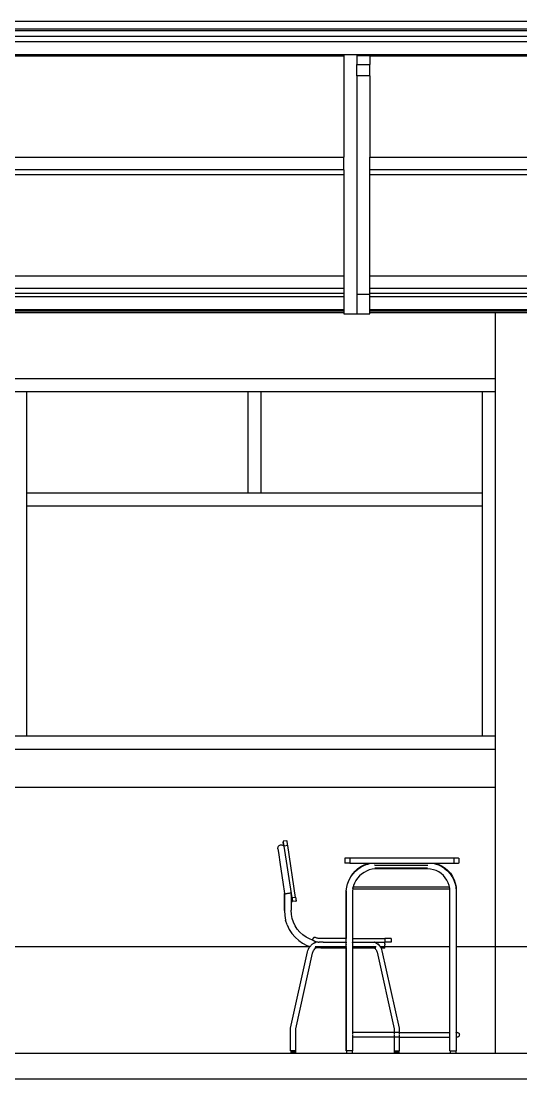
# Model space of a CAD drawing. Header units: metres. Extents: x -16.9 to 18.7, y -3.2 to 1.
# Drawn here: x -13.615 to -11.645, y -3.168 to 1.002 of the extents above; entities that cross this region are included whole.
import ezdxf

# ---------------------------------------------------------------- set-up
doc = ezdxf.new("R2010")
doc.units = ezdxf.units.M
doc.layers.add('SectionCutEdges', color=7, linetype='Continuous')

msp = doc.modelspace()

# ---------------------------------------------------------------- linework, layer by layer
for p, q in [((-15.9899, 1.0019), (4.6901, 1.0019)), ((-15.9899, 0.9719), (4.6901, 0.9719)), ((-12.342, 0.8641), (-13.8387, 0.8641)), ((-12.342, 0.8692), (-12.342, 0.8641)), ((-12.342, 0.8641), (-12.342, 0.4652)), ((-12.2912, 0.8692), (-12.2912, 0.8653)), ((-12.2404, 0.8653), (-12.2404, 0.8692)), ((-10.6796, 0.8641), (-12.2404, 0.8641)), ((-12.2912, 0.7863), (-12.2912, -0.076)), ((-12.2404, 0.7863), (-12.2404, 0.4652)), ((-13.8387, 0.4652), (-12.342, 0.4652)), ((-12.342, 0.4162), (-12.342, 0.4652)), ((-12.2404, 0.4652), (-10.6796, 0.4652)), ((-12.2404, 0.4162), (-12.2404, 0.4652)), ((-12.342, 0.4162), (-13.8387, 0.4162)), ((-12.342, 0.396), (-13.8387, 0.396)), ((-12.342, 0.4162), (-12.342, 0.396)), ((-12.342, 0.396), (-12.342, -0.0029)), ((-10.6796, 0.4162), (-12.2404, 0.4162)), ((-12.2404, 0.396), (-12.2404, 0.4162)), ((-10.6796, 0.396), (-12.2404, 0.396)), ((-12.2404, -0.0029), (-12.2404, 0.396)), ((-13.8387, -0.0029), (-12.342, -0.0029)), ((-12.342, -0.0029), (-12.342, -0.0519)), ((-12.2404, -0.0029), (-10.6796, -0.0029)), ((-12.2404, -0.0519), (-12.2404, -0.0029)), ((-12.342, -0.0519), (-13.8387, -0.0519)), ((-12.342, -0.0721), (-13.8387, -0.0721)), ((-12.342, -0.0519), (-12.342, -0.0721)), ((-12.342, -0.0721), (-12.342, -0.0853)), ((-10.6796, -0.0519), (-12.2404, -0.0519)), ((-12.2404, -0.0721), (-12.2404, -0.0519)), ((-10.6796, -0.0721), (-12.2404, -0.0721)), ((-12.2404, -0.076), (-12.2404, -0.0721)), ((-12.342, -0.0853), (-13.8387, -0.0853)), ((-12.342, -0.0853), (-12.342, -0.1359)), ((-10.6796, -0.0853), (-12.2404, -0.0853)), ((-12.342, -0.1359), (-13.8387, -0.1359)), ((-12.342, -0.142), (-13.8387, -0.142)), ((-12.342, -0.1483), (-13.8387, -0.1483)), ((-12.342, -0.1359), (-12.342, -0.142)), ((-12.342, -0.142), (-12.342, -0.1483)), ((-12.342, -0.1483), (-12.342, -0.1522)), ((-12.342, -0.1522), (-12.2912, -0.1522)), ((-10.6796, -0.1359), (-12.2404, -0.1359)), ((-10.6796, -0.142), (-12.2404, -0.142)), ((-11.7449, -0.1483), (-12.2404, -0.1483)), ((-11.5449, -0.1483), (-11.7449, -0.1483)), ((-11.7449, -0.4083), (-11.7449, -0.1483)), ((-11.7449, -0.4083), (-15.4899, -0.4083)), ((-11.7449, -0.4591), (-11.7449, -0.4083)), ((-13.592, -0.4591), (-13.6428, -0.4591)), ((-13.592, -0.8591), (-13.592, -0.4591)), ((-12.7192, -0.4591), (-13.592, -0.4591)), ((-12.7192, -0.8591), (-12.7192, -0.4591)), ((-12.6684, -0.4591), (-12.7192, -0.4591)), ((-11.7957, -0.4591), (-12.6684, -0.4591)), ((-12.6684, -0.8591), (-12.6684, -0.4591)), ((-11.7957, -0.8591), (-11.7957, -0.4591)), ((-11.7449, -0.4591), (-11.7957, -0.4591)), ((-11.7449, -1.8175), (-11.7449, -0.4591)), ((-13.592, -0.9099), (-13.592, -0.8591)), ((-12.7192, -0.8591), (-13.592, -0.8591)), ((-12.6684, -0.8591), (-12.7192, -0.8591)), ((-11.7957, -0.8591), (-12.6684, -0.8591)), ((-11.7957, -0.9099), (-11.7957, -0.8591)), ((-13.592, -1.8175), (-13.592, -0.9099)), ((-11.7957, -0.9099), (-13.592, -0.9099)), ((-11.7957, -1.8175), (-11.7957, -0.9099)), ((-13.592, -1.8175), (-13.6428, -1.8175)), ((-11.7957, -1.8175), (-13.592, -1.8175)), ((-11.7449, -1.8175), (-11.7957, -1.8175)), ((-11.7449, -1.8683), (-11.7449, -1.8175)), ((-15.4899, -1.8683), (-11.7449, -1.8683)), ((-11.7449, -2.0183), (-11.7449, -1.8683)), ((-15.4899, -2.0183), (-11.7449, -2.0183)), ((-11.7449, -2.6483), (-11.7449, -2.0183)), ((-12.6021, -2.2544), (-12.6004, -2.2512)), ((-12.6004, -2.2512), (-12.5981, -2.2486)), ((-12.5981, -2.2486), (-12.5951, -2.2467)), ((-12.5951, -2.2467), (-12.5918, -2.2457)), ((-12.5918, -2.2457), (-12.5884, -2.2456)), ((-12.5884, -2.2456), (-12.585, -2.2465)), ((-12.585, -2.2465), (-12.582, -2.2482)), ((-12.5678, -2.2294), (-12.582, -2.2317)), ((-12.5811, -2.2317), (-12.582, -2.2317)), ((-12.582, -2.2317), (-12.582, -2.2319)), ((-12.582, -2.2319), (-12.5819, -2.2324)), ((-12.582, -2.2482), (-12.5795, -2.2507)), ((-12.5819, -2.2324), (-12.5818, -2.2332)), ((-12.5818, -2.2332), (-12.5816, -2.2343)), ((-12.5816, -2.2343), (-12.5814, -2.2358)), ((-12.5802, -2.2438), (-12.5814, -2.2358)), ((-12.5669, -2.2294), (-12.5811, -2.2317)), ((-12.581, -2.2319), (-12.5811, -2.2317)), ((-12.5809, -2.2324), (-12.581, -2.2319)), ((-12.5808, -2.2332), (-12.5809, -2.2324)), ((-12.5806, -2.2344), (-12.5808, -2.2332)), ((-12.5804, -2.2358), (-12.5806, -2.2344)), ((-12.5801, -2.2374), (-12.5804, -2.2358)), ((-12.579, -2.2515), (-12.5802, -2.2438)), ((-12.5798, -2.2394), (-12.5801, -2.2374)), ((-12.5795, -2.2415), (-12.5798, -2.2394)), ((-12.5792, -2.2438), (-12.5795, -2.2415)), ((-12.5795, -2.2507), (-12.579, -2.2515)), ((-12.5788, -2.2462), (-12.5792, -2.2438)), ((-12.579, -2.2515), (-12.578, -2.2583)), ((-12.579, -2.2515), (-12.5783, -2.2527)), ((-12.5784, -2.2487), (-12.5788, -2.2462)), ((-12.578, -2.2512), (-12.5784, -2.2487)), ((-12.5639, -2.2489), (-12.578, -2.2512)), ((-12.5469, -2.4549), (-12.578, -2.2512)), ((-12.5669, -2.2294), (-12.5678, -2.2294)), ((-12.5669, -2.2296), (-12.5669, -2.2294)), ((-12.5668, -2.2301), (-12.5669, -2.2296)), ((-12.5666, -2.2309), (-12.5668, -2.2301)), ((-12.5665, -2.232), (-12.5666, -2.2309)), ((-12.5662, -2.2334), (-12.5665, -2.232)), ((-12.566, -2.2351), (-12.5662, -2.2334)), ((-12.5657, -2.237), (-12.566, -2.2351)), ((-12.5653, -2.2392), (-12.5657, -2.237)), ((-12.565, -2.2414), (-12.5653, -2.2392)), ((-12.5646, -2.2438), (-12.565, -2.2414)), ((-12.5642, -2.2463), (-12.5646, -2.2438)), ((-12.5639, -2.2489), (-12.5642, -2.2463)), ((-12.5327, -2.4528), (-12.5639, -2.2489)), ((-12.6029, -2.2578), (-12.6021, -2.2544)), ((-12.6028, -2.2614), (-12.6029, -2.2578)), ((-12.6028, -2.2614), (-12.6019, -2.2679)), ((-12.6019, -2.2679), (-12.5993, -2.2857)), ((-12.5993, -2.2857), (-12.5951, -2.3136)), ((-12.5951, -2.3136), (-12.5896, -2.3501)), ((-12.3389, -2.2983), (-12.339, -2.2983)), ((-12.339, -2.2983), (-12.339, -2.3183)), ((-12.3389, -2.3183), (-12.339, -2.3183)), ((-12.3384, -2.2983), (-12.3389, -2.2983)), ((-12.3384, -2.3183), (-12.3389, -2.3183)), ((-12.3375, -2.2983), (-12.3384, -2.2983)), ((-12.3375, -2.3183), (-12.3384, -2.3183)), ((-12.3364, -2.2983), (-12.3375, -2.2983)), ((-12.3364, -2.3183), (-12.3375, -2.3183)), ((-12.3349, -2.2983), (-12.3364, -2.2983)), ((-12.3349, -2.3183), (-12.3364, -2.3183)), ((-12.3332, -2.2983), (-12.3349, -2.2983)), ((-12.3332, -2.3183), (-12.3349, -2.3183)), ((-12.3312, -2.2983), (-12.3332, -2.2983)), ((-12.3312, -2.3183), (-12.3332, -2.3183)), ((-12.329, -2.2983), (-12.3312, -2.2983)), ((-12.329, -2.3183), (-12.3312, -2.3183)), ((-12.3267, -2.2983), (-12.329, -2.2983)), ((-12.3267, -2.3183), (-12.329, -2.3183)), ((-12.3242, -2.2983), (-12.3267, -2.2983)), ((-12.3242, -2.3183), (-12.3267, -2.3183)), ((-12.3216, -2.2983), (-12.3242, -2.2983)), ((-12.3216, -2.3183), (-12.3242, -2.3183)), ((-12.319, -2.2983), (-12.3216, -2.2983)), ((-12.319, -2.3183), (-12.3216, -2.3183)), ((-11.909, -2.2983), (-12.319, -2.2983)), ((-12.319, -2.2983), (-12.319, -2.3183)), ((-12.319, -2.3183), (-12.2451, -2.3183)), ((-12.2868, -2.3395), (-12.2751, -2.3313)), ((-12.2859, -2.3406), (-12.2759, -2.3336)), ((-12.2759, -2.3336), (-12.2746, -2.3329)), ((-12.2751, -2.3313), (-12.2626, -2.3246)), ((-12.2746, -2.3329), (-12.2743, -2.3327)), ((-12.2743, -2.3327), (-12.2633, -2.3269)), ((-12.2633, -2.3269), (-12.25, -2.3217)), ((-12.2626, -2.3246), (-12.2493, -2.3194)), ((-12.25, -2.3217), (-12.2486, -2.3214)), ((-12.2493, -2.3194), (-12.2451, -2.3183)), ((-12.2486, -2.3214), (-12.2371, -2.3183)), ((-12.2451, -2.3183), (-12.2435, -2.3183)), ((-12.2435, -2.3183), (-12.2387, -2.3183)), ((-12.2387, -2.3183), (-12.2371, -2.3183)), ((-12.2371, -2.3183), (-12.2362, -2.3183)), ((-12.2362, -2.3183), (-12.235, -2.3184)), ((-12.235, -2.3183), (-12.2348, -2.3183)), ((-12.235, -2.3184), (-12.2348, -2.3183)), ((-12.2348, -2.3183), (-12.2259, -2.3183)), ((-12.2259, -2.3183), (-12.2218, -2.3183)), ((-12.2218, -2.3183), (-12.0118, -2.3183)), ((-12.2204, -2.326), (-12.2213, -2.3262)), ((-12.2204, -2.326), (-12.2213, -2.3262)), ((-12.2204, -2.326), (-12.0121, -2.326)), ((-12.2204, -2.326), (-12.0121, -2.326)), ((-12.0118, -2.3183), (-12.0045, -2.3183)), ((-12.0045, -2.3183), (-11.9976, -2.3183)), ((-11.9976, -2.3183), (-11.9942, -2.3183)), ((-11.9942, -2.3183), (-11.9922, -2.3183)), ((-11.9922, -2.3183), (-11.9831, -2.3202)), ((-11.9922, -2.3183), (-11.9884, -2.3183)), ((-11.9884, -2.3183), (-11.9825, -2.3183)), ((-11.9831, -2.3202), (-11.983, -2.3203)), ((-11.983, -2.3203), (-11.9695, -2.3249)), ((-11.9825, -2.3183), (-11.9825, -2.3183)), ((-11.9825, -2.3183), (-11.9812, -2.3183)), ((-11.9812, -2.3183), (-11.909, -2.3183)), ((-11.9812, -2.3183), (-11.9686, -2.3227)), ((-11.9695, -2.3249), (-11.9693, -2.325)), ((-11.9693, -2.325), (-11.9567, -2.3313)), ((-11.9686, -2.3227), (-11.9555, -2.3292)), ((-11.9567, -2.3313), (-11.9563, -2.3315)), ((-11.9563, -2.3315), (-11.9448, -2.3392)), ((-11.9555, -2.3292), (-11.9434, -2.3374)), ((-11.9064, -2.2983), (-11.909, -2.2983)), ((-11.909, -2.2983), (-11.909, -2.3183)), ((-11.909, -2.3183), (-11.9064, -2.3183)), ((-11.9039, -2.2983), (-11.9064, -2.2983)), ((-11.9064, -2.3183), (-11.9039, -2.3183)), ((-11.9014, -2.2983), (-11.9039, -2.2983)), ((-11.9039, -2.3183), (-11.9014, -2.3183)), ((-11.899, -2.2983), (-11.9014, -2.2983)), ((-11.9014, -2.3183), (-11.899, -2.3183)), ((-11.8969, -2.2983), (-11.899, -2.2983)), ((-11.899, -2.3183), (-11.8969, -2.3183)), ((-11.8949, -2.2983), (-11.8969, -2.2983)), ((-11.8969, -2.3183), (-11.8949, -2.3183)), ((-11.8932, -2.2983), (-11.8949, -2.2983)), ((-11.8949, -2.3183), (-11.8932, -2.3183)), ((-11.8917, -2.2983), (-11.8932, -2.2983)), ((-11.8932, -2.3183), (-11.8917, -2.3183)), ((-11.8906, -2.2983), (-11.8917, -2.2983)), ((-11.8917, -2.3183), (-11.8906, -2.3183)), ((-11.8906, -2.2983), (-11.889, -2.2983)), ((-11.889, -2.3183), (-11.8906, -2.3183)), ((-11.889, -2.2983), (-11.889, -2.3183)), ((-12.5896, -2.3501), (-12.5831, -2.3931)), ((-12.3218, -2.3839), (-12.3151, -2.3713)), ((-12.3214, -2.3841), (-12.3158, -2.3736)), ((-12.3158, -2.3736), (-12.3145, -2.3717)), ((-12.3151, -2.3713), (-12.3069, -2.3596)), ((-12.3145, -2.3717), (-12.3077, -2.3619)), ((-12.3077, -2.3619), (-12.3062, -2.3602)), ((-12.3069, -2.3596), (-12.2975, -2.349)), ((-12.3062, -2.3602), (-12.2982, -2.3513)), ((-12.2982, -2.3513), (-12.2966, -2.3498)), ((-12.2975, -2.349), (-12.2868, -2.3395)), ((-12.2966, -2.3498), (-12.2876, -2.3418)), ((-12.281, -2.3685), (-12.2885, -2.377)), ((-12.2876, -2.3418), (-12.2859, -2.3406)), ((-12.2724, -2.361), (-12.281, -2.3685)), ((-12.2631, -2.3545), (-12.2724, -2.361)), ((-12.2531, -2.3491), (-12.2631, -2.3545)), ((-12.2425, -2.3449), (-12.2531, -2.3491)), ((-12.2315, -2.3421), (-12.2425, -2.3449)), ((-12.2203, -2.3405), (-12.2315, -2.3421)), ((-12.2196, -2.3382), (-12.2205, -2.3383)), ((-12.0126, -2.3405), (-12.2203, -2.3405)), ((-12.0125, -2.3382), (-12.2196, -2.3382)), ((-12.0009, -2.3414), (-12.0126, -2.3405)), ((-11.9897, -2.3438), (-12.0009, -2.3414)), ((-11.9788, -2.3475), (-11.9897, -2.3438)), ((-11.9686, -2.3526), (-11.9788, -2.3475)), ((-11.9591, -2.359), (-11.9686, -2.3526)), ((-11.9504, -2.3666), (-11.9591, -2.359)), ((-11.9429, -2.3752), (-11.9504, -2.3666)), ((-11.9448, -2.3392), (-11.9441, -2.3397)), ((-11.9441, -2.3397), (-11.934, -2.3486)), ((-11.9434, -2.3374), (-11.9324, -2.347)), ((-11.9365, -2.3847), (-11.9429, -2.3752)), ((-11.934, -2.3486), (-11.9332, -2.3493)), ((-11.9332, -2.3493), (-11.9244, -2.3593)), ((-11.9324, -2.347), (-11.9228, -2.358)), ((-11.9244, -2.3593), (-11.9235, -2.3603)), ((-11.9235, -2.3603), (-11.9163, -2.3711)), ((-11.9228, -2.358), (-11.9146, -2.3701)), ((-11.9163, -2.3711), (-11.9154, -2.3724)), ((-11.9154, -2.3724), (-11.9094, -2.3843)), ((-11.9146, -2.3701), (-11.9081, -2.3832)), ((-12.5831, -2.3931), (-12.5764, -2.4372)), ((-12.3333, -2.4275), (-12.3314, -2.4132)), ((-12.3314, -2.4132), (-12.3278, -2.3995)), ((-12.3278, -2.3995), (-12.3273, -2.3983)), ((-12.3273, -2.3983), (-12.327, -2.3972)), ((-12.3273, -2.3983), (-12.3269, -2.3972)), ((-12.327, -2.3972), (-12.3218, -2.3839)), ((-12.3269, -2.3972), (-12.3226, -2.3862)), ((-12.3226, -2.3862), (-12.3215, -2.3841)), ((-12.3215, -2.3841), (-12.3214, -2.3841)), ((-12.3079, -2.4185), (-12.3075, -2.4185)), ((-12.3074, -2.418), (-12.3075, -2.4185)), ((-12.3075, -2.4185), (-12.3075, -2.4189)), ((-12.3075, -2.4185), (-12.307, -2.4185)), ((-12.3074, -2.418), (-12.3068, -2.4158)), ((-12.307, -2.4185), (-12.3071, -2.4189)), ((-12.3067, -2.4158), (-12.307, -2.4185)), ((-12.307, -2.4185), (-11.9251, -2.4185)), ((-12.3067, -2.4154), (-12.3068, -2.4158)), ((-12.3065, -2.4144), (-12.3067, -2.4154)), ((-12.3057, -2.4114), (-12.3065, -2.4144)), ((-12.3055, -2.4114), (-12.3063, -2.4144)), ((-12.3056, -2.4109), (-12.3057, -2.4114)), ((-12.3057, -2.4114), (-12.3055, -2.4114)), ((-12.3045, -2.407), (-12.3056, -2.4109)), ((-12.3056, -2.4109), (-12.3054, -2.4109)), ((-12.3054, -2.4109), (-12.3055, -2.4114)), ((-12.3055, -2.4114), (-11.9264, -2.4114)), ((-12.3041, -2.4059), (-12.3054, -2.4109)), ((-12.3054, -2.4109), (-11.9265, -2.4109)), ((-12.3041, -2.4059), (-12.3045, -2.407)), ((-12.3004, -2.3964), (-12.3041, -2.4059)), ((-12.295, -2.3864), (-12.3004, -2.3964)), ((-12.2885, -2.377), (-12.295, -2.3864)), ((-11.9314, -2.395), (-11.9365, -2.3847)), ((-11.9276, -2.4058), (-11.9314, -2.395)), ((-11.9265, -2.4109), (-11.9276, -2.4058)), ((-11.9264, -2.4114), (-11.9265, -2.4109)), ((-11.9258, -2.4144), (-11.9264, -2.4114)), ((-11.9256, -2.4154), (-11.9258, -2.4144)), ((-11.9255, -2.4158), (-11.9256, -2.4154)), ((-11.9252, -2.417), (-11.9255, -2.4158)), ((-11.9251, -2.4185), (-11.9252, -2.417)), ((-11.9251, -2.4185), (-11.9247, -2.4185)), ((-11.9251, -2.4189), (-11.9251, -2.4185)), ((-11.9094, -2.3843), (-11.9088, -2.3855)), ((-11.9088, -2.3855), (-11.9047, -2.3974)), ((-11.9081, -2.3832), (-11.9033, -2.397)), ((-11.9047, -2.3974), (-11.904, -2.3993)), ((-11.904, -2.3993), (-11.9015, -2.4115)), ((-11.9033, -2.397), (-11.9003, -2.4113)), ((-11.9015, -2.4115), (-11.9011, -2.4136)), ((-11.9011, -2.4136), (-11.9001, -2.4256)), ((-11.9003, -2.4113), (-11.8992, -2.4256)), ((-12.5768, -2.5048), (-12.5764, -2.4372)), ((-12.5764, -2.4372), (-12.576, -2.4401)), ((-12.576, -2.4401), (-12.5764, -2.4725)), ((-12.576, -2.4401), (-12.5759, -2.4401)), ((-12.5759, -2.4401), (-12.5756, -2.4396)), ((-12.5756, -2.4396), (-12.5743, -2.4391)), ((-12.5743, -2.4391), (-12.5723, -2.4384)), ((-12.5723, -2.4384), (-12.5696, -2.4378)), ((-12.5696, -2.4378), (-12.5665, -2.4371)), ((-12.5665, -2.4371), (-12.5631, -2.4365)), ((-12.5631, -2.4365), (-12.5597, -2.436)), ((-12.5597, -2.436), (-12.5566, -2.4356)), ((-12.5566, -2.4356), (-12.5538, -2.4354)), ((-12.5538, -2.4354), (-12.5517, -2.4354)), ((-12.5517, -2.4354), (-12.5504, -2.4355)), ((-12.5504, -2.4355), (-12.5499, -2.4358)), ((-12.5504, -2.439), (-12.5504, -2.4392)), ((-12.5499, -2.4421), (-12.5504, -2.5039)), ((-12.5499, -2.4358), (-12.5499, -2.4421)), ((-12.5468, -2.4629), (-12.5499, -2.4421)), ((-12.5327, -2.4528), (-12.5469, -2.4549)), ((-12.5469, -2.4549), (-12.5466, -2.4568)), ((-12.5466, -2.4568), (-12.5464, -2.4587)), ((-12.5464, -2.4587), (-12.5461, -2.4605)), ((-12.5327, -2.4528), (-12.5324, -2.4547)), ((-12.5324, -2.4547), (-12.5321, -2.4566)), ((-12.5321, -2.4566), (-12.5319, -2.4584)), ((-12.5319, -2.4584), (-12.5316, -2.4601)), ((-12.5316, -2.4601), (-12.5314, -2.4617)), ((-12.3333, -2.6145), (-12.3333, -2.4275)), ((-12.3326, -2.6145), (-12.3326, -2.4275)), ((-12.3086, -2.4268), (-12.309, -2.4292)), ((-12.309, -2.4292), (-12.309, -2.6145)), ((-12.3075, -2.4189), (-12.3086, -2.4268)), ((-12.3071, -2.4189), (-12.3082, -2.4269)), ((-12.3082, -2.4269), (-12.3082, -2.6145)), ((-12.308, -2.4189), (-12.3075, -2.4189)), ((-12.3075, -2.4189), (-12.3071, -2.4189)), ((-12.3071, -2.4189), (-11.9251, -2.4189)), ((-11.9243, -2.4288), (-11.9251, -2.4189)), ((-11.9251, -2.4189), (-11.9247, -2.4189)), ((-11.9243, -2.6483), (-11.9243, -2.4288)), ((-11.9001, -2.4256), (-11.9, -2.4279)), ((-11.9, -2.4279), (-11.9, -2.6483)), ((-11.8992, -2.4256), (-11.8992, -2.6483)), ((-12.5764, -2.4725), (-12.5768, -2.5048)), ((-12.5461, -2.4672), (-12.5468, -2.4629)), ((-12.5461, -2.4605), (-12.5458, -2.4622)), ((-12.5459, -2.4682), (-12.5461, -2.4672)), ((-12.5458, -2.4689), (-12.5459, -2.4682)), ((-12.5458, -2.4622), (-12.5456, -2.4637)), ((-12.5457, -2.4693), (-12.5458, -2.4689)), ((-12.5458, -2.4694), (-12.5457, -2.4697)), ((-12.5458, -2.4694), (-12.5457, -2.4697)), ((-12.5457, -2.4694), (-12.5457, -2.4693)), ((-12.5457, -2.4694), (-12.5447, -2.4694)), ((-12.5457, -2.4694), (-12.5457, -2.4697)), ((-12.5457, -2.4694), (-12.5457, -2.4697)), ((-12.5456, -2.4637), (-12.5454, -2.4652)), ((-12.5454, -2.4652), (-12.5452, -2.4664)), ((-12.5452, -2.4664), (-12.545, -2.4675)), ((-12.545, -2.4675), (-12.5449, -2.4683)), ((-12.5449, -2.4683), (-12.5448, -2.4689)), ((-12.5315, -2.4674), (-12.5448, -2.4693)), ((-12.5448, -2.4689), (-12.5448, -2.4693)), ((-12.5448, -2.4693), (-12.5447, -2.4694)), ((-12.5305, -2.4674), (-12.5447, -2.4694)), ((-12.5447, -2.4697), (-12.5447, -2.4694)), ((-12.5447, -2.4697), (-12.5447, -2.4694)), ((-12.5315, -2.4674), (-12.5305, -2.4674)), ((-12.5314, -2.4617), (-12.5312, -2.4631)), ((-12.5312, -2.4631), (-12.531, -2.4644)), ((-12.531, -2.4644), (-12.5308, -2.4654)), ((-12.5308, -2.4654), (-12.5307, -2.4663)), ((-12.5307, -2.4663), (-12.5306, -2.4669)), ((-12.5306, -2.4669), (-12.5305, -2.4673)), ((-12.5305, -2.4673), (-12.5305, -2.4674)), ((-12.5768, -2.5048), (-12.5756, -2.5238)), ((-12.5756, -2.5238), (-12.5719, -2.543)), ((-12.5659, -2.5615), (-12.5719, -2.543)), ((-12.5494, -2.5203), (-12.5504, -2.5039)), ((-12.5464, -2.5359), (-12.5494, -2.5203)), ((-12.5414, -2.551), (-12.5464, -2.5359)), ((-12.5659, -2.5615), (-12.5575, -2.579)), ((-12.5575, -2.579), (-12.5471, -2.5952)), ((-12.5346, -2.5653), (-12.5414, -2.551)), ((-12.5261, -2.5785), (-12.5346, -2.5653)), ((-12.516, -2.5905), (-12.5261, -2.5785)), ((-12.5471, -2.5952), (-12.5347, -2.6099)), ((-12.5347, -2.6099), (-12.5205, -2.6228)), ((-12.5205, -2.6228), (-12.5049, -2.6336)), ((-12.5044, -2.601), (-12.516, -2.5905)), ((-12.4917, -2.6099), (-12.5044, -2.601)), ((-12.4779, -2.6169), (-12.4917, -2.6099)), ((-12.4659, -2.6211), (-12.4779, -2.6169)), ((-12.4612, -2.6116), (-12.4678, -2.6194)), ((-12.4659, -2.6211), (-12.4678, -2.6194)), ((-12.4651, -2.6219), (-12.4659, -2.6211)), ((-12.4651, -2.6219), (-12.4636, -2.6229)), ((-12.4617, -2.6242), (-12.4636, -2.6229)), ((-12.4614, -2.6245), (-12.4617, -2.6242)), ((-12.4573, -2.6266), (-12.4614, -2.6245)), ((-12.4607, -2.6113), (-12.4612, -2.6116)), ((-12.4601, -2.6111), (-12.4607, -2.6113)), ((-12.4596, -2.6109), (-12.4601, -2.6111)), ((-12.459, -2.6108), (-12.4596, -2.6109)), ((-12.4583, -2.6107), (-12.459, -2.6108)), ((-12.4577, -2.6106), (-12.4583, -2.6107)), ((-12.4571, -2.6107), (-12.4577, -2.6106)), ((-12.453, -2.6281), (-12.4573, -2.6266)), ((-12.4565, -2.6108), (-12.4571, -2.6107)), ((-12.4559, -2.6109), (-12.4565, -2.6108)), ((-12.4553, -2.6111), (-12.4559, -2.6109)), ((-12.4548, -2.6113), (-12.4553, -2.6111)), ((-12.4542, -2.6116), (-12.4548, -2.6113)), ((-12.4519, -2.6129), (-12.4542, -2.6116)), ((-12.4493, -2.6137), (-12.4519, -2.6129)), ((-12.4468, -2.6143), (-12.4493, -2.6137)), ((-12.4441, -2.6145), (-12.4468, -2.6143)), ((-12.4239, -2.6145), (-12.4441, -2.6145)), ((-12.3333, -2.6145), (-12.4239, -2.6145)), ((-12.3326, -2.6145), (-12.3333, -2.6145)), ((-12.3333, -2.6292), (-12.3333, -2.6145)), ((-12.3317, -2.6145), (-12.3326, -2.6145)), ((-12.309, -2.6145), (-12.3094, -2.6145)), ((-12.3086, -2.6145), (-12.309, -2.6145)), ((-12.309, -2.6145), (-12.309, -2.6292)), ((-12.3082, -2.6145), (-12.3086, -2.6145)), ((-12.3082, -2.6145), (-12.1807, -2.6145)), ((-12.1807, -2.6145), (-12.1807, -2.6292)), ((-12.1774, -2.6145), (-12.1807, -2.6145)), ((-12.1742, -2.6145), (-12.1774, -2.6145)), ((-12.1711, -2.6145), (-12.1742, -2.6145)), ((-12.1681, -2.6145), (-12.1711, -2.6145)), ((-12.1654, -2.6145), (-12.1681, -2.6145)), ((-12.1629, -2.6145), (-12.1654, -2.6145)), ((-12.1607, -2.6145), (-12.1629, -2.6145)), ((-12.1589, -2.6145), (-12.1607, -2.6145)), ((-12.1574, -2.6145), (-12.1589, -2.6145)), ((-12.1564, -2.6145), (-12.1574, -2.6145)), ((-12.1555, -2.6145), (-12.1564, -2.6145)), ((-12.1555, -2.6145), (-12.1555, -2.6292)), ((-12.477, -2.6483), (-13.6492, -2.6483)), ((-12.5525, -2.9682), (-12.4856, -2.6678)), ((-12.5524, -2.9682), (-12.4855, -2.6679)), ((-12.5049, -2.6336), (-12.488, -2.6423)), ((-12.488, -2.6423), (-12.4758, -2.6466)), ((-12.4856, -2.6678), (-12.484, -2.6622)), ((-12.4855, -2.6678), (-12.4839, -2.6622)), ((-12.4855, -2.6679), (-12.4855, -2.6678)), ((-12.484, -2.6622), (-12.4817, -2.6564)), ((-12.4839, -2.6622), (-12.4816, -2.6565)), ((-12.4839, -2.6622), (-12.4839, -2.6622)), ((-12.4817, -2.6564), (-12.4788, -2.651)), ((-12.4816, -2.6564), (-12.4787, -2.6511)), ((-12.4816, -2.6565), (-12.4816, -2.6564)), ((-12.4788, -2.651), (-12.477, -2.6483)), ((-12.4787, -2.651), (-12.4769, -2.6483)), ((-12.4787, -2.6511), (-12.4787, -2.651)), ((-12.477, -2.6483), (-12.4758, -2.6466)), ((-12.4769, -2.6483), (-12.477, -2.6483)), ((-12.4769, -2.6483), (-12.4757, -2.6466)), ((-12.4766, -2.6483), (-12.4769, -2.6483)), ((-12.4758, -2.6466), (-12.4757, -2.6466)), ((-12.4757, -2.6466), (-12.4754, -2.6462)), ((-12.4757, -2.6466), (-12.4755, -2.6467)), ((-12.4755, -2.6467), (-12.4754, -2.6467)), ((-12.4754, -2.6462), (-12.4753, -2.646)), ((-12.4753, -2.646), (-12.4745, -2.6451)), ((-12.4745, -2.6451), (-12.473, -2.6433)), ((-12.473, -2.6433), (-12.4713, -2.6414)), ((-12.4713, -2.6414), (-12.4709, -2.641)), ((-12.4709, -2.641), (-12.4682, -2.6385)), ((-12.4682, -2.6385), (-12.4674, -2.6378)), ((-12.4674, -2.6378), (-12.4668, -2.6372)), ((-12.4668, -2.6372), (-12.4647, -2.6357)), ((-12.465, -2.6691), (-12.4636, -2.6656)), ((-12.4649, -2.6691), (-12.4635, -2.6656)), ((-12.4648, -2.6357), (-12.462, -2.6337)), ((-12.4647, -2.6357), (-12.462, -2.6337)), ((-12.4636, -2.6656), (-12.4618, -2.6622)), ((-12.4635, -2.6656), (-12.4617, -2.6622)), ((-12.462, -2.6337), (-12.4607, -2.6329)), ((-12.462, -2.6337), (-12.4619, -2.6337)), ((-12.4619, -2.6337), (-12.4606, -2.6329)), ((-12.4618, -2.6622), (-12.4617, -2.6621)), ((-12.4617, -2.6622), (-12.4595, -2.6591)), ((-12.4606, -2.6329), (-12.4567, -2.6307)), ((-12.4595, -2.6591), (-12.457, -2.6562)), ((-12.4571, -2.6561), (-12.4544, -2.6536)), ((-12.457, -2.6562), (-12.4543, -2.6536)), ((-12.4567, -2.6307), (-12.4562, -2.6305)), ((-12.456, -2.6515), (-12.4565, -2.6514)), ((-12.4562, -2.6305), (-12.4517, -2.6285)), ((-12.4532, -2.6483), (-12.4561, -2.6483)), ((-12.4559, -2.6515), (-12.456, -2.6515)), ((-12.4544, -2.6536), (-12.4525, -2.6522)), ((-12.4543, -2.6536), (-12.4524, -2.6522)), ((-12.4514, -2.6284), (-12.453, -2.6281)), ((-12.4525, -2.6522), (-12.4529, -2.6521)), ((-12.4525, -2.6522), (-12.4517, -2.6516)), ((-12.4524, -2.6522), (-12.4525, -2.6522)), ((-12.4524, -2.6522), (-12.4517, -2.6517)), ((-12.4517, -2.6524), (-12.4524, -2.6522)), ((-12.4512, -2.6484), (-12.4523, -2.6483)), ((-12.4517, -2.6285), (-12.4514, -2.6284)), ((-12.4517, -2.6517), (-12.4512, -2.6514)), ((-12.4334, -2.6536), (-12.4517, -2.6524)), ((-12.4488, -2.6289), (-12.4514, -2.6284)), ((-12.4453, -2.6483), (-12.4512, -2.6484)), ((-12.4512, -2.6514), (-12.4499, -2.6506)), ((-12.4499, -2.6506), (-12.448, -2.6495)), ((-12.449, -2.6307), (-12.449, -2.6306)), ((-12.4486, -2.629), (-12.4488, -2.6289)), ((-12.4446, -2.6292), (-12.4486, -2.629)), ((-12.448, -2.6495), (-12.4462, -2.6487)), ((-12.4462, -2.6487), (-12.4461, -2.6487)), ((-12.4461, -2.6487), (-12.4453, -2.6483)), ((-12.4453, -2.6483), (-12.4452, -2.6483)), ((-12.4452, -2.6483), (-12.4446, -2.6481)), ((-12.3333, -2.6483), (-12.4452, -2.6483)), ((-12.444, -2.6292), (-12.4446, -2.6292)), ((-12.4446, -2.6481), (-12.4445, -2.6481)), ((-12.4445, -2.6481), (-12.4411, -2.647)), ((-12.444, -2.6292), (-12.4392, -2.6292)), ((-12.4411, -2.647), (-12.441, -2.647)), ((-12.441, -2.647), (-12.4374, -2.6464)), ((-12.4239, -2.6292), (-12.4392, -2.6292)), ((-12.4374, -2.6464), (-12.4373, -2.6464)), ((-12.4373, -2.6464), (-12.4333, -2.6461)), ((-12.3333, -2.6536), (-12.4334, -2.6536)), ((-12.4333, -2.6461), (-12.4332, -2.6461)), ((-12.4332, -2.6461), (-12.3333, -2.6461)), ((-12.4239, -2.6292), (-12.3333, -2.6292)), ((-12.3333, -2.6302), (-12.3333, -2.6292)), ((-12.3333, -2.6292), (-12.3326, -2.6292)), ((-12.3333, -2.6302), (-12.3333, -2.6327)), ((-12.3333, -2.633), (-12.3333, -2.6327)), ((-12.3333, -2.6354), (-12.3333, -2.633)), ((-12.3333, -2.6382), (-12.3333, -2.6354)), ((-12.3333, -2.6399), (-12.3333, -2.6382)), ((-12.3333, -2.6407), (-12.3333, -2.6399)), ((-12.3333, -2.6429), (-12.3333, -2.6407)), ((-12.3333, -2.6434), (-12.3333, -2.6429)), ((-12.3333, -2.6457), (-12.3333, -2.6434)), ((-12.3333, -2.6461), (-12.3333, -2.6457)), ((-12.3333, -2.6461), (-12.3317, -2.6461)), ((-12.3333, -2.6467), (-12.3333, -2.6461)), ((-12.3333, -2.6483), (-12.3333, -2.6467)), ((-12.3333, -2.6496), (-12.3333, -2.6483)), ((-12.3326, -2.6483), (-12.3333, -2.6483)), ((-12.3333, -2.6518), (-12.3333, -2.6496)), ((-12.3333, -2.6536), (-12.3333, -2.6518)), ((-12.3333, -3.0583), (-12.3333, -2.6536)), ((-12.3326, -2.6536), (-12.3333, -2.6536)), ((-12.3326, -2.6302), (-12.3326, -2.6292)), ((-12.3326, -2.6292), (-12.3317, -2.6292)), ((-12.3326, -2.6399), (-12.3326, -2.6382)), ((-12.3326, -2.6483), (-12.3326, -2.6467)), ((-12.3326, -2.6496), (-12.3326, -2.6483)), ((-12.3317, -2.6483), (-12.3326, -2.6483)), ((-12.3326, -2.6536), (-12.3326, -2.6518)), ((-12.3326, -3.0583), (-12.3326, -2.6536)), ((-12.3317, -2.6536), (-12.3326, -2.6536)), ((-12.3094, -2.6292), (-12.309, -2.6292)), ((-12.3094, -2.6461), (-12.309, -2.6461)), ((-12.309, -2.6536), (-12.3094, -2.6536)), ((-12.309, -2.6292), (-12.3086, -2.6292)), ((-12.309, -2.6302), (-12.309, -2.6292)), ((-12.309, -2.6302), (-12.309, -2.6327)), ((-12.309, -2.6327), (-12.309, -2.633)), ((-12.309, -2.633), (-12.309, -2.6354)), ((-12.309, -2.6354), (-12.309, -2.6382)), ((-12.309, -2.6382), (-12.309, -2.6399)), ((-12.309, -2.6399), (-12.309, -2.6407)), ((-12.309, -2.6407), (-12.309, -2.6429)), ((-12.309, -2.6429), (-12.309, -2.6434)), ((-12.309, -2.6434), (-12.309, -2.6457)), ((-12.309, -2.6457), (-12.309, -2.6461)), ((-12.309, -2.6461), (-12.2399, -2.6461)), ((-12.309, -2.6461), (-12.309, -2.6467)), ((-12.309, -2.6467), (-12.309, -2.6496)), ((-12.309, -2.6496), (-12.309, -2.6518)), ((-12.309, -2.6518), (-12.309, -2.6536)), ((-12.309, -2.6536), (-12.309, -2.9855)), ((-12.3086, -2.6536), (-12.309, -2.6536)), ((-12.3086, -2.6292), (-12.3082, -2.6292)), ((-12.3082, -2.6536), (-12.3086, -2.6536)), ((-12.3082, -2.6292), (-12.2347, -2.6292)), ((-12.3082, -2.6292), (-12.3082, -2.6302)), ((-12.3082, -2.6382), (-12.3082, -2.6399)), ((-12.3082, -2.6467), (-12.3082, -2.6483)), ((-12.3082, -2.6483), (-12.3082, -2.6496)), ((-12.229, -2.6483), (-12.3082, -2.6483)), ((-12.3082, -2.6518), (-12.3082, -2.6536)), ((-12.2208, -2.6536), (-12.3082, -2.6536)), ((-12.3082, -2.6536), (-12.3082, -2.9855)), ((-12.2399, -2.6461), (-12.2364, -2.6463)), ((-12.2364, -2.6463), (-12.2341, -2.6467)), ((-12.2347, -2.6292), (-12.2345, -2.6292)), ((-12.2345, -2.6292), (-12.2297, -2.6292)), ((-12.2341, -2.6467), (-12.234, -2.6467)), ((-12.2332, -2.6469), (-12.234, -2.6467)), ((-12.2332, -2.6469), (-12.2303, -2.6478)), ((-12.2303, -2.6478), (-12.2302, -2.6478)), ((-12.2302, -2.6478), (-12.229, -2.6483)), ((-12.2297, -2.6292), (-12.224, -2.6292)), ((-12.2289, -2.6483), (-12.229, -2.6483)), ((-12.2231, -2.6483), (-12.2289, -2.6483)), ((-12.2289, -2.6483), (-12.2273, -2.6491)), ((-12.2273, -2.6491), (-12.2264, -2.6496)), ((-12.2273, -2.6491), (-12.2272, -2.6491)), ((-12.2272, -2.6491), (-12.2263, -2.6496)), ((-12.2269, -2.6377), (-12.2269, -2.6377)), ((-12.2263, -2.6496), (-12.2244, -2.6507)), ((-12.2244, -2.6507), (-12.2229, -2.6518)), ((-12.224, -2.6292), (-12.2239, -2.6293)), ((-12.2239, -2.6293), (-12.2214, -2.6292)), ((-12.223, -2.6518), (-12.2219, -2.6526)), ((-12.2229, -2.6518), (-12.2219, -2.6525)), ((-12.2187, -2.6483), (-12.2222, -2.6483)), ((-12.2219, -2.6525), (-12.2218, -2.6526)), ((-12.2219, -2.6526), (-12.2208, -2.6536)), ((-12.2218, -2.6526), (-12.2207, -2.6536)), ((-12.2207, -2.6292), (-12.2214, -2.6292)), ((-12.2208, -2.6536), (-12.2195, -2.6548)), ((-12.2207, -2.6536), (-12.2208, -2.6536)), ((-12.2207, -2.6292), (-12.2186, -2.6302)), ((-12.2207, -2.6292), (-12.1809, -2.6292)), ((-12.2207, -2.6536), (-12.2195, -2.6547)), ((-12.2186, -2.6536), (-12.2207, -2.6536)), ((-12.2195, -2.6547), (-12.2194, -2.6548)), ((-12.2195, -2.6548), (-12.2174, -2.6573)), ((-12.2194, -2.6548), (-12.2173, -2.6572)), ((-12.2186, -2.6483), (-12.2187, -2.6483)), ((-12.2186, -2.6302), (-12.2186, -2.6302)), ((-12.2186, -2.6302), (-12.2185, -2.6302)), ((-12.215, -2.6483), (-12.2186, -2.6483)), ((-12.2185, -2.6536), (-12.2186, -2.6536)), ((-12.2185, -2.6302), (-12.2184, -2.6302)), ((-12.2184, -2.6302), (-12.2137, -2.6329)), ((-12.2164, -2.6536), (-12.2183, -2.6536)), ((-12.2174, -2.6573), (-12.2155, -2.66)), ((-12.2173, -2.6572), (-12.2173, -2.6573)), ((-12.2173, -2.6573), (-12.2155, -2.6599)), ((-12.2163, -2.6536), (-12.2164, -2.6536)), ((-12.2155, -2.6599), (-12.2154, -2.66)), ((-12.2155, -2.66), (-12.214, -2.6629)), ((-12.2154, -2.66), (-12.2139, -2.6628)), ((-12.214, -2.6629), (-12.2128, -2.6659)), ((-12.2139, -2.6628), (-12.2139, -2.6629)), ((-12.2139, -2.6629), (-12.2127, -2.6659)), ((-12.2137, -2.6329), (-12.2135, -2.633)), ((-12.2135, -2.633), (-12.2093, -2.6362)), ((-12.2128, -2.6659), (-12.2118, -2.6694)), ((-12.2127, -2.6659), (-12.2126, -2.6659)), ((-12.2126, -2.6659), (-12.2117, -2.6694)), ((-12.2098, -2.6649), (-12.2098, -2.6649)), ((-12.2093, -2.6362), (-12.2091, -2.6363)), ((-12.2092, -2.6363), (-12.2054, -2.6399)), ((-12.2091, -2.6363), (-12.2053, -2.6399)), ((-12.2053, -2.6399), (-12.2052, -2.64)), ((-12.2052, -2.64), (-12.2022, -2.6434)), ((-12.2022, -2.6434), (-12.2015, -2.6442)), ((-12.2015, -2.6442), (-12.1998, -2.6467)), ((-12.1992, -2.6483), (-12.2002, -2.6483)), ((-12.1998, -2.6467), (-12.1987, -2.6483)), ((-12.1809, -2.6483), (-12.1987, -2.6483)), ((-12.1987, -2.6483), (-12.1984, -2.6488)), ((-12.1985, -2.6488), (-12.1981, -2.6496)), ((-12.1984, -2.6488), (-12.198, -2.6496)), ((-12.198, -2.6496), (-12.1968, -2.6518)), ((-12.1969, -2.6518), (-12.1959, -2.6536)), ((-12.1968, -2.6518), (-12.1958, -2.6536)), ((-12.1959, -2.6536), (-12.1961, -2.6536)), ((-12.1959, -2.6536), (-12.1958, -2.6537)), ((-12.1958, -2.6536), (-12.1959, -2.6536)), ((-12.1958, -2.6536), (-12.1957, -2.6537)), ((-12.1809, -2.6536), (-12.1958, -2.6536)), ((-12.1958, -2.6537), (-12.1937, -2.659)), ((-12.1957, -2.6537), (-12.1936, -2.659)), ((-12.1937, -2.659), (-12.1937, -2.659)), ((-12.1936, -2.659), (-12.1922, -2.6641)), ((-12.1922, -2.6641), (-12.1245, -2.9682)), ((-12.1809, -2.6302), (-12.1809, -2.6292)), ((-12.1809, -2.6292), (-12.1807, -2.6292)), ((-12.1809, -2.633), (-12.1809, -2.6302)), ((-12.1809, -2.6363), (-12.1809, -2.633)), ((-12.1809, -2.6363), (-12.1809, -2.6399)), ((-12.1809, -2.6434), (-12.1809, -2.6399)), ((-12.1809, -2.6467), (-12.1809, -2.6434)), ((-12.1809, -2.6467), (-12.1809, -2.6483)), ((-12.1809, -2.6483), (-12.1809, -2.6496)), ((-11.9243, -2.6483), (-12.1809, -2.6483)), ((-12.1809, -2.6518), (-12.1809, -2.6496)), ((-12.1809, -2.6536), (-12.1809, -2.6518)), ((-12.1774, -2.6292), (-12.1807, -2.6292)), ((-12.1742, -2.6292), (-12.1774, -2.6292)), ((-12.1711, -2.6292), (-12.1742, -2.6292)), ((-12.1681, -2.6292), (-12.1711, -2.6292)), ((-12.1654, -2.6292), (-12.1681, -2.6292)), ((-12.1629, -2.6292), (-12.1654, -2.6292)), ((-12.1607, -2.6292), (-12.1629, -2.6292)), ((-12.1589, -2.6292), (-12.1607, -2.6292)), ((-12.1574, -2.6292), (-12.1589, -2.6292)), ((-12.1564, -2.6292), (-12.1574, -2.6292)), ((-12.1564, -2.6292), (-12.1555, -2.6292)), ((-11.9239, -2.6483), (-11.9243, -2.6483)), ((-11.9243, -2.9855), (-11.9243, -2.6483)), ((-11.9, -2.6483), (-11.9004, -2.6483)), ((-11.8992, -2.6483), (-11.9, -2.6483)), ((-11.9, -2.6483), (-11.9, -2.9855)), ((-11.7449, -2.6483), (-11.8992, -2.6483)), ((-11.8992, -2.6483), (-11.8992, -2.9855)), ((-11.7449, -3.0683), (-11.7449, -2.6483)), ((-11.5449, -2.6483), (-11.7449, -2.6483)), ((-12.5323, -2.9706), (-12.466, -2.6731)), ((-12.466, -2.6731), (-12.4649, -2.6691)), ((-12.2118, -2.6694), (-12.1447, -2.9706)), ((-12.2117, -2.6694), (-12.1446, -2.9706)), ((-12.2117, -2.6694), (-12.2117, -2.6694)), ((-12.2104, -2.669), (-12.2104, -2.669)), ((-12.5525, -3.0585), (-12.5525, -2.9682)), ((-12.5524, -3.0585), (-12.5524, -2.9682)), ((-12.5323, -3.0585), (-12.5323, -2.9706)), ((-12.309, -2.9855), (-12.3094, -2.9855)), ((-12.309, -2.9855), (-12.309, -2.9867)), ((-12.3086, -2.9855), (-12.309, -2.9855)), ((-12.309, -2.9882), (-12.309, -2.9923)), ((-12.309, -2.9947), (-12.309, -2.997)), ((-12.309, -2.9992), (-12.309, -3.0026)), ((-12.3082, -2.9855), (-12.3086, -2.9855)), ((-12.1447, -2.9855), (-12.3082, -2.9855)), ((-12.3082, -2.9855), (-12.3082, -2.9867)), ((-12.3082, -2.9882), (-12.3082, -2.9923)), ((-12.3082, -2.9947), (-12.3082, -2.997)), ((-12.3082, -2.9992), (-12.3082, -3.0026)), ((-12.1447, -2.9706), (-12.1447, -2.9855)), ((-12.1447, -2.9855), (-12.1447, -2.9867)), ((-12.1446, -2.9855), (-12.1447, -2.9855)), ((-12.1447, -2.9882), (-12.1447, -2.9923)), ((-12.1447, -2.9947), (-12.1447, -2.997)), ((-12.1447, -2.9992), (-12.1447, -3.0026)), ((-12.1446, -2.9706), (-12.1446, -2.9855)), ((-12.1446, -2.9855), (-12.1446, -2.9867)), ((-12.1442, -2.9855), (-12.1446, -2.9855)), ((-12.1446, -2.9882), (-12.1446, -2.9923)), ((-12.1446, -2.9947), (-12.1446, -2.997)), ((-12.1446, -2.9992), (-12.1446, -3.0026)), ((-12.1432, -2.9855), (-12.1442, -2.9855)), ((-12.1415, -2.9855), (-12.1432, -2.9855)), ((-12.1394, -2.9855), (-12.1415, -2.9855)), ((-12.1369, -2.9855), (-12.1394, -2.9855)), ((-12.1343, -2.9855), (-12.1369, -2.9855)), ((-12.1317, -2.9855), (-12.1343, -2.9855)), ((-12.1293, -2.9855), (-12.1317, -2.9855)), ((-12.1273, -2.9855), (-12.1293, -2.9855)), ((-12.1257, -2.9855), (-12.1273, -2.9855)), ((-12.1248, -2.9855), (-12.1257, -2.9855)), ((-12.1246, -2.9855), (-12.1248, -2.9855)), ((-12.1246, -2.9682), (-12.1246, -2.9855)), ((-12.1246, -2.9855), (-12.1246, -2.9867)), ((-12.1245, -2.9855), (-12.1246, -2.9855)), ((-12.1246, -2.9882), (-12.1246, -2.9923)), ((-12.1246, -2.9947), (-12.1246, -2.997)), ((-12.1246, -2.9992), (-12.1246, -3.0026)), ((-12.1245, -2.9682), (-12.1245, -2.9855)), ((-12.1245, -2.9855), (-12.1245, -2.9867)), ((-12.1245, -2.9855), (-11.9243, -2.9855)), ((-12.1245, -2.9882), (-12.1245, -2.9923)), ((-12.1245, -2.9947), (-12.1245, -2.997)), ((-12.1245, -2.9992), (-12.1245, -3.0026)), ((-11.9243, -2.9867), (-11.9243, -2.9855)), ((-11.9239, -2.9855), (-11.9243, -2.9855)), ((-11.9243, -2.9882), (-11.9243, -2.9867)), ((-11.9243, -2.9923), (-11.9243, -2.9882)), ((-11.9243, -2.9935), (-11.9243, -2.9923)), ((-11.9243, -2.997), (-11.9243, -2.9947)), ((-11.9243, -2.9992), (-11.9243, -2.997)), ((-11.9243, -3.0026), (-11.9243, -2.9992)), ((-11.9004, -2.9855), (-11.9, -2.9855)), ((-11.9004, -2.9865), (-11.9, -2.9864)), ((-11.9, -2.9855), (-11.9, -2.9864)), ((-11.9, -2.9855), (-11.8992, -2.9855)), ((-11.9, -2.9864), (-11.8992, -2.986)), ((-11.9, -2.9864), (-11.9, -2.9867)), ((-11.9, -2.9867), (-11.9, -2.987)), ((-11.9, -2.987), (-11.9, -2.9923)), ((-11.9, -2.9923), (-11.9, -2.9947)), ((-11.9, -2.9947), (-11.9, -2.997)), ((-11.9, -2.997), (-11.9, -2.9992)), ((-11.9, -2.9992), (-11.9, -3.0026)), ((-11.8992, -2.9855), (-11.8992, -2.986)), ((-11.8963, -2.9855), (-11.8992, -2.9855)), ((-11.8992, -2.986), (-11.8986, -2.9858)), ((-11.8992, -2.986), (-11.8992, -2.9867)), ((-11.8992, -2.9877), (-11.8992, -2.9923)), ((-11.8992, -2.9947), (-11.8992, -2.997)), ((-11.8992, -2.9992), (-11.8992, -3.0026)), ((-11.8986, -2.9858), (-11.8963, -2.9855)), ((-11.8963, -2.9855), (-11.8939, -2.9858)), ((-11.8939, -2.9858), (-11.8917, -2.9867)), ((-11.8917, -2.9867), (-11.8898, -2.9882)), ((-11.8898, -3.0011), (-11.8917, -3.0026)), ((-11.8898, -2.9882), (-11.8883, -2.9901)), ((-11.8883, -2.9992), (-11.8898, -3.0011)), ((-11.8883, -2.9901), (-11.8874, -2.9923)), ((-11.8874, -2.997), (-11.8883, -2.9992)), ((-11.8874, -2.9923), (-11.8871, -2.9947)), ((-11.8871, -2.9947), (-11.8874, -2.997)), ((-12.309, -3.0038), (-12.3094, -3.0038)), ((-12.309, -3.0035), (-12.309, -3.0038)), ((-12.309, -3.0038), (-12.309, -3.0583)), ((-12.3086, -3.0038), (-12.309, -3.0038)), ((-12.3082, -3.0038), (-12.3086, -3.0038)), ((-12.3082, -3.0035), (-12.3082, -3.0038)), ((-12.1447, -3.0038), (-12.3082, -3.0038)), ((-12.3082, -3.0038), (-12.3082, -3.0583)), ((-12.1447, -3.0035), (-12.1447, -3.0038)), ((-12.1447, -3.0038), (-12.1447, -3.0585)), ((-12.1446, -3.0038), (-12.1447, -3.0038)), ((-12.1446, -3.0035), (-12.1446, -3.0038)), ((-12.1446, -3.0038), (-12.1446, -3.0585)), ((-12.1442, -3.0038), (-12.1446, -3.0038)), ((-12.1432, -3.0038), (-12.1442, -3.0038)), ((-12.1415, -3.0038), (-12.1432, -3.0038)), ((-12.1394, -3.0038), (-12.1415, -3.0038)), ((-12.1369, -3.0038), (-12.1394, -3.0038)), ((-12.1343, -3.0038), (-12.1369, -3.0038)), ((-12.1317, -3.0038), (-12.1343, -3.0038)), ((-12.1293, -3.0038), (-12.1317, -3.0038)), ((-12.1273, -3.0038), (-12.1293, -3.0038)), ((-12.1257, -3.0038), (-12.1273, -3.0038)), ((-12.1248, -3.0038), (-12.1257, -3.0038)), ((-12.1246, -3.0038), (-12.1248, -3.0038)), ((-12.1246, -3.0035), (-12.1246, -3.0038)), ((-12.1246, -3.0038), (-12.1246, -3.0585)), ((-12.1245, -3.0038), (-12.1246, -3.0038)), ((-12.1245, -3.0035), (-12.1245, -3.0038)), ((-12.1245, -3.0038), (-12.1245, -3.0585)), ((-12.1245, -3.0038), (-11.9243, -3.0038)), ((-11.9243, -3.0029), (-11.9243, -3.0026)), ((-11.9243, -3.0038), (-11.9243, -3.0029)), ((-11.9243, -3.0583), (-11.9243, -3.0038)), ((-11.9239, -3.0038), (-11.9243, -3.0038)), ((-11.9004, -3.0038), (-11.9, -3.0038)), ((-11.9, -3.0026), (-11.9, -3.0035)), ((-11.9, -3.0035), (-11.9, -3.0038)), ((-11.9, -3.0038), (-11.9, -3.0583)), ((-11.9, -3.0038), (-11.8992, -3.0038)), ((-11.8992, -3.0035), (-11.8992, -3.0038)), ((-11.8992, -3.0038), (-11.8992, -3.0583)), ((-11.8963, -3.0038), (-11.8992, -3.0038)), ((-11.8963, -3.0038), (-11.8986, -3.0035)), ((-11.8939, -3.0035), (-11.8963, -3.0038)), ((-11.8917, -3.0026), (-11.8939, -3.0035)), ((-12.5524, -3.0585), (-12.5525, -3.0585)), ((-12.5522, -3.0585), (-12.5524, -3.0585)), ((-12.5521, -3.0585), (-12.5522, -3.0585)), ((-12.5514, -3.0585), (-12.5521, -3.0585)), ((-12.5514, -3.0585), (-12.5514, -3.0683)), ((-12.5514, -3.0585), (-12.5513, -3.0585)), ((-12.5513, -3.0585), (-12.5513, -3.0683)), ((-12.5511, -3.0585), (-12.5513, -3.0585)), ((-12.551, -3.0585), (-12.5511, -3.0585)), ((-12.551, -3.0585), (-12.551, -3.0683)), ((-12.5502, -3.0585), (-12.551, -3.0585)), ((-12.5502, -3.0585), (-12.5502, -3.0683)), ((-12.5496, -3.0585), (-12.5502, -3.0585)), ((-12.5488, -3.0585), (-12.5496, -3.0585)), ((-12.5488, -3.0585), (-12.5488, -3.0683)), ((-12.5475, -3.0585), (-12.5488, -3.0585)), ((-12.547, -3.0585), (-12.5475, -3.0585)), ((-12.547, -3.0585), (-12.547, -3.0683)), ((-12.5451, -3.0585), (-12.547, -3.0585)), ((-12.5448, -3.0585), (-12.5451, -3.0585)), ((-12.5448, -3.0585), (-12.5448, -3.0683)), ((-12.5425, -3.0585), (-12.5448, -3.0585)), ((-12.5425, -3.0585), (-12.5425, -3.0683)), ((-12.5402, -3.0585), (-12.5425, -3.0585)), ((-12.5402, -3.0585), (-12.5402, -3.0683)), ((-12.5399, -3.0585), (-12.5402, -3.0585)), ((-12.538, -3.0585), (-12.5399, -3.0585)), ((-12.538, -3.0585), (-12.538, -3.0683)), ((-12.5375, -3.0585), (-12.538, -3.0585)), ((-12.5361, -3.0585), (-12.5375, -3.0585)), ((-12.5361, -3.0585), (-12.5361, -3.0683)), ((-12.5354, -3.0585), (-12.5361, -3.0585)), ((-12.5347, -3.0585), (-12.5354, -3.0585)), ((-12.5347, -3.0585), (-12.5347, -3.0683)), ((-12.5337, -3.0585), (-12.5347, -3.0585)), ((-12.5337, -3.0585), (-12.5337, -3.0683)), ((-12.5337, -3.0585), (-12.5335, -3.0585)), ((-12.5335, -3.0585), (-12.5335, -3.0683)), ((-12.5334, -3.0585), (-12.5335, -3.0585)), ((-12.5334, -3.0585), (-12.5334, -3.0683)), ((-12.5334, -3.0585), (-12.5328, -3.0585)), ((-12.5326, -3.0585), (-12.5328, -3.0585)), ((-12.5323, -3.0585), (-12.5326, -3.0585)), ((-12.3333, -3.0583), (-12.3326, -3.0583)), ((-12.3326, -3.0583), (-12.332, -3.0583)), ((-12.3317, -3.0583), (-12.332, -3.0583)), ((-12.332, -3.0583), (-12.332, -3.0683)), ((-12.3317, -3.0583), (-12.3317, -3.0583)), ((-12.3306, -3.0583), (-12.3317, -3.0583)), ((-12.3298, -3.0583), (-12.3306, -3.0583)), ((-12.3288, -3.0583), (-12.3298, -3.0583)), ((-12.3273, -3.0583), (-12.3288, -3.0583)), ((-12.3266, -3.0583), (-12.3273, -3.0583)), ((-12.3243, -3.0583), (-12.3266, -3.0583)), ((-12.324, -3.0583), (-12.3243, -3.0583)), ((-12.3212, -3.0583), (-12.324, -3.0583)), ((-12.3183, -3.0583), (-12.3212, -3.0583)), ((-12.318, -3.0583), (-12.3183, -3.0583)), ((-12.3157, -3.0583), (-12.318, -3.0583)), ((-12.3151, -3.0583), (-12.3157, -3.0583)), ((-12.3135, -3.0583), (-12.3151, -3.0583)), ((-12.3125, -3.0583), (-12.3135, -3.0583)), ((-12.3117, -3.0583), (-12.3125, -3.0583)), ((-12.3107, -3.0583), (-12.3117, -3.0583)), ((-12.3106, -3.0583), (-12.3107, -3.0583)), ((-12.3103, -3.0583), (-12.3106, -3.0583)), ((-12.3103, -3.0583), (-12.3103, -3.0683)), ((-12.3103, -3.0583), (-12.3096, -3.0583)), ((-12.3096, -3.0583), (-12.3094, -3.0583)), ((-12.3094, -3.0583), (-12.3093, -3.0583)), ((-12.3093, -3.0583), (-12.3093, -3.0683)), ((-12.3093, -3.0583), (-12.309, -3.0583)), ((-12.309, -3.0583), (-12.3086, -3.0583)), ((-12.3086, -3.0583), (-12.3082, -3.0583)), ((-12.1447, -3.0585), (-12.1446, -3.0585)), ((-12.1446, -3.0585), (-12.1442, -3.0585)), ((-12.1442, -3.0585), (-12.144, -3.0585)), ((-12.144, -3.0585), (-12.144, -3.0683)), ((-12.144, -3.0585), (-12.1439, -3.0585)), ((-12.1439, -3.0585), (-12.1439, -3.0683)), ((-12.1439, -3.0585), (-12.1436, -3.0585)), ((-12.1436, -3.0585), (-12.1436, -3.0683)), ((-12.1436, -3.0585), (-12.1432, -3.0585)), ((-12.1432, -3.0585), (-12.1426, -3.0585)), ((-12.1426, -3.0585), (-12.1426, -3.0683)), ((-12.1426, -3.0585), (-12.1415, -3.0585)), ((-12.1415, -3.0585), (-12.141, -3.0585)), ((-12.141, -3.0585), (-12.141, -3.0683)), ((-12.141, -3.0585), (-12.1394, -3.0585)), ((-12.1394, -3.0585), (-12.1391, -3.0585)), ((-12.1391, -3.0585), (-12.1391, -3.0683)), ((-12.1391, -3.0585), (-12.1369, -3.0585)), ((-12.1369, -3.0585), (-12.1368, -3.0585)), ((-12.1368, -3.0585), (-12.1368, -3.0683)), ((-12.1368, -3.0585), (-12.1343, -3.0585)), ((-12.1343, -3.0585), (-12.1343, -3.0683)), ((-12.1343, -3.0585), (-12.1319, -3.0585)), ((-12.1319, -3.0585), (-12.1319, -3.0683)), ((-12.1319, -3.0585), (-12.1317, -3.0585)), ((-12.1317, -3.0585), (-12.1297, -3.0585)), ((-12.1297, -3.0585), (-12.1297, -3.0683)), ((-12.1297, -3.0585), (-12.1293, -3.0585)), ((-12.1293, -3.0585), (-12.1278, -3.0585)), ((-12.1278, -3.0585), (-12.1278, -3.0683)), ((-12.1278, -3.0585), (-12.1273, -3.0585)), ((-12.1273, -3.0585), (-12.1263, -3.0585)), ((-12.1263, -3.0585), (-12.1263, -3.0683)), ((-12.1263, -3.0585), (-12.1257, -3.0585)), ((-12.1257, -3.0585), (-12.1253, -3.0585)), ((-12.1253, -3.0585), (-12.1253, -3.0683)), ((-12.1253, -3.0585), (-12.1252, -3.0585)), ((-12.1252, -3.0585), (-12.1252, -3.0683)), ((-12.1248, -3.0585), (-12.1252, -3.0585)), ((-12.1246, -3.0585), (-12.1248, -3.0585)), ((-12.1246, -3.0585), (-12.1245, -3.0585)), ((-11.9239, -3.0583), (-11.9243, -3.0583)), ((-11.9239, -3.0583), (-11.9237, -3.0583)), ((-11.9237, -3.0583), (-11.9237, -3.0683)), ((-11.9233, -3.0583), (-11.9237, -3.0583)), ((-11.9233, -3.0583), (-11.9227, -3.0583)), ((-11.9227, -3.0583), (-11.9221, -3.0583)), ((-11.9221, -3.0583), (-11.9208, -3.0583)), ((-11.9208, -3.0583), (-11.9203, -3.0583)), ((-11.9203, -3.0583), (-11.9183, -3.0583)), ((-11.9183, -3.0583), (-11.9179, -3.0583)), ((-11.9179, -3.0583), (-11.9153, -3.0583)), ((-11.9153, -3.0583), (-11.9151, -3.0583)), ((-11.9151, -3.0583), (-11.9122, -3.0583)), ((-11.9122, -3.0583), (-11.9092, -3.0583)), ((-11.9092, -3.0583), (-11.909, -3.0583)), ((-11.909, -3.0583), (-11.9064, -3.0583)), ((-11.9064, -3.0583), (-11.9061, -3.0583)), ((-11.9061, -3.0583), (-11.904, -3.0583)), ((-11.904, -3.0583), (-11.9035, -3.0583)), ((-11.9035, -3.0583), (-11.9022, -3.0583)), ((-11.9022, -3.0583), (-11.9016, -3.0583)), ((-11.9016, -3.0583), (-11.901, -3.0583)), ((-11.901, -3.0583), (-11.9006, -3.0583)), ((-11.9006, -3.0583), (-11.9005, -3.0583)), ((-11.9006, -3.0583), (-11.9006, -3.0683)), ((-11.9005, -3.0583), (-11.9005, -3.0683)), ((-11.9005, -3.0583), (-11.9004, -3.0583)), ((-11.9, -3.0583), (-11.9004, -3.0583)), ((-11.8992, -3.0583), (-11.9, -3.0583))]:
    msp.add_line(p, q)
at = {"layer": 'SectionCutEdges'}
for p, q in [((4.6901, 0.9634), (-15.9899, 0.9634)), ((-15.9899, 0.9427), (4.6901, 0.9427)), ((-15.9899, 0.9219), (4.6901, 0.9219)), ((-12.342, 0.8692), (-13.8387, 0.8692)), ((-12.2912, 0.8692), (-12.342, 0.8692)), ((-12.2404, 0.8692), (-12.2912, 0.8692)), ((-12.2404, 0.8653), (-12.2912, 0.8653)), ((-12.2912, 0.8653), (-12.2912, 0.8311)), ((-10.6796, 0.8692), (-12.2404, 0.8692)), ((-12.2404, 0.8641), (-12.2404, 0.8653)), ((-12.2404, 0.8641), (-12.2404, 0.8311)), ((-12.2912, 0.8311), (-12.2404, 0.8311)), ((-12.2912, 0.7863), (-12.2912, 0.8311)), ((-12.2404, 0.7863), (-12.2404, 0.8311)), ((-12.2404, 0.7863), (-12.2912, 0.7863)), ((-12.2404, -0.076), (-12.2912, -0.076)), ((-12.2912, -0.076), (-12.2912, -0.1522)), ((-12.2404, -0.0853), (-12.2404, -0.076)), ((-12.2404, -0.1359), (-12.2404, -0.0853)), ((-12.2912, -0.1522), (-12.2404, -0.1522)), ((-12.2404, -0.142), (-12.2404, -0.1359)), ((-12.2404, -0.1483), (-12.2404, -0.142)), ((-12.2404, -0.1522), (-12.2404, -0.1483)), ((-12.5514, -3.0683), (-13.6505, -3.0683)), ((-12.5513, -3.0683), (-12.5514, -3.0683)), ((-12.551, -3.0683), (-12.5513, -3.0683)), ((-12.5502, -3.0683), (-12.551, -3.0683)), ((-12.5488, -3.0683), (-12.5502, -3.0683)), ((-12.547, -3.0683), (-12.5488, -3.0683)), ((-12.5448, -3.0683), (-12.547, -3.0683)), ((-12.5425, -3.0683), (-12.5448, -3.0683)), ((-12.5402, -3.0683), (-12.5425, -3.0683)), ((-12.538, -3.0683), (-12.5402, -3.0683)), ((-12.5361, -3.0683), (-12.538, -3.0683)), ((-12.5347, -3.0683), (-12.5361, -3.0683)), ((-12.5337, -3.0683), (-12.5347, -3.0683)), ((-12.5335, -3.0683), (-12.5337, -3.0683)), ((-12.5334, -3.0683), (-12.5335, -3.0683)), ((-12.332, -3.0683), (-12.5334, -3.0683)), ((-12.3317, -3.0683), (-12.332, -3.0683)), ((-12.3306, -3.0683), (-12.3317, -3.0683)), ((-12.3288, -3.0683), (-12.3306, -3.0683)), ((-12.3266, -3.0683), (-12.3288, -3.0683)), ((-12.324, -3.0683), (-12.3266, -3.0683)), ((-12.3212, -3.0683), (-12.324, -3.0683)), ((-12.3183, -3.0683), (-12.3212, -3.0683)), ((-12.3157, -3.0683), (-12.3183, -3.0683)), ((-12.3135, -3.0683), (-12.3157, -3.0683)), ((-12.3117, -3.0683), (-12.3135, -3.0683)), ((-12.3107, -3.0683), (-12.3117, -3.0683)), ((-12.3103, -3.0683), (-12.3107, -3.0683)), ((-12.3096, -3.0683), (-12.3103, -3.0683)), ((-12.3093, -3.0683), (-12.3096, -3.0683)), ((-12.144, -3.0683), (-12.3093, -3.0683)), ((-12.1439, -3.0683), (-12.144, -3.0683)), ((-12.1436, -3.0683), (-12.1439, -3.0683)), ((-12.1426, -3.0683), (-12.1436, -3.0683)), ((-12.141, -3.0683), (-12.1426, -3.0683)), ((-12.1391, -3.0683), (-12.141, -3.0683)), ((-12.1368, -3.0683), (-12.1391, -3.0683)), ((-12.1343, -3.0683), (-12.1368, -3.0683)), ((-12.1319, -3.0683), (-12.1343, -3.0683)), ((-12.1297, -3.0683), (-12.1319, -3.0683)), ((-12.1278, -3.0683), (-12.1297, -3.0683)), ((-12.1263, -3.0683), (-12.1278, -3.0683)), ((-12.1263, -3.0683), (-12.1253, -3.0683)), ((-12.1252, -3.0683), (-12.1253, -3.0683)), ((-11.9237, -3.0683), (-12.1252, -3.0683)), ((-11.9233, -3.0683), (-11.9237, -3.0683)), ((-11.9221, -3.0683), (-11.9233, -3.0683)), ((-11.9203, -3.0683), (-11.9221, -3.0683)), ((-11.9179, -3.0683), (-11.9203, -3.0683)), ((-11.9151, -3.0683), (-11.9179, -3.0683)), ((-11.9122, -3.0683), (-11.9151, -3.0683)), ((-11.9092, -3.0683), (-11.9122, -3.0683)), ((-11.9064, -3.0683), (-11.9092, -3.0683)), ((-11.904, -3.0683), (-11.9064, -3.0683)), ((-11.9022, -3.0683), (-11.904, -3.0683)), ((-11.901, -3.0683), (-11.9022, -3.0683)), ((-11.9006, -3.0683), (-11.901, -3.0683)), ((-11.9005, -3.0683), (-11.9006, -3.0683)), ((-11.7449, -3.0683), (-11.9005, -3.0683)), ((-11.5449, -3.0683), (-11.7449, -3.0683)), ((-15.5499, -3.1683), (-7.6699, -3.1683))]:
    msp.add_line(p, q, dxfattribs=at)

doc.saveas('drawing.dxf')
